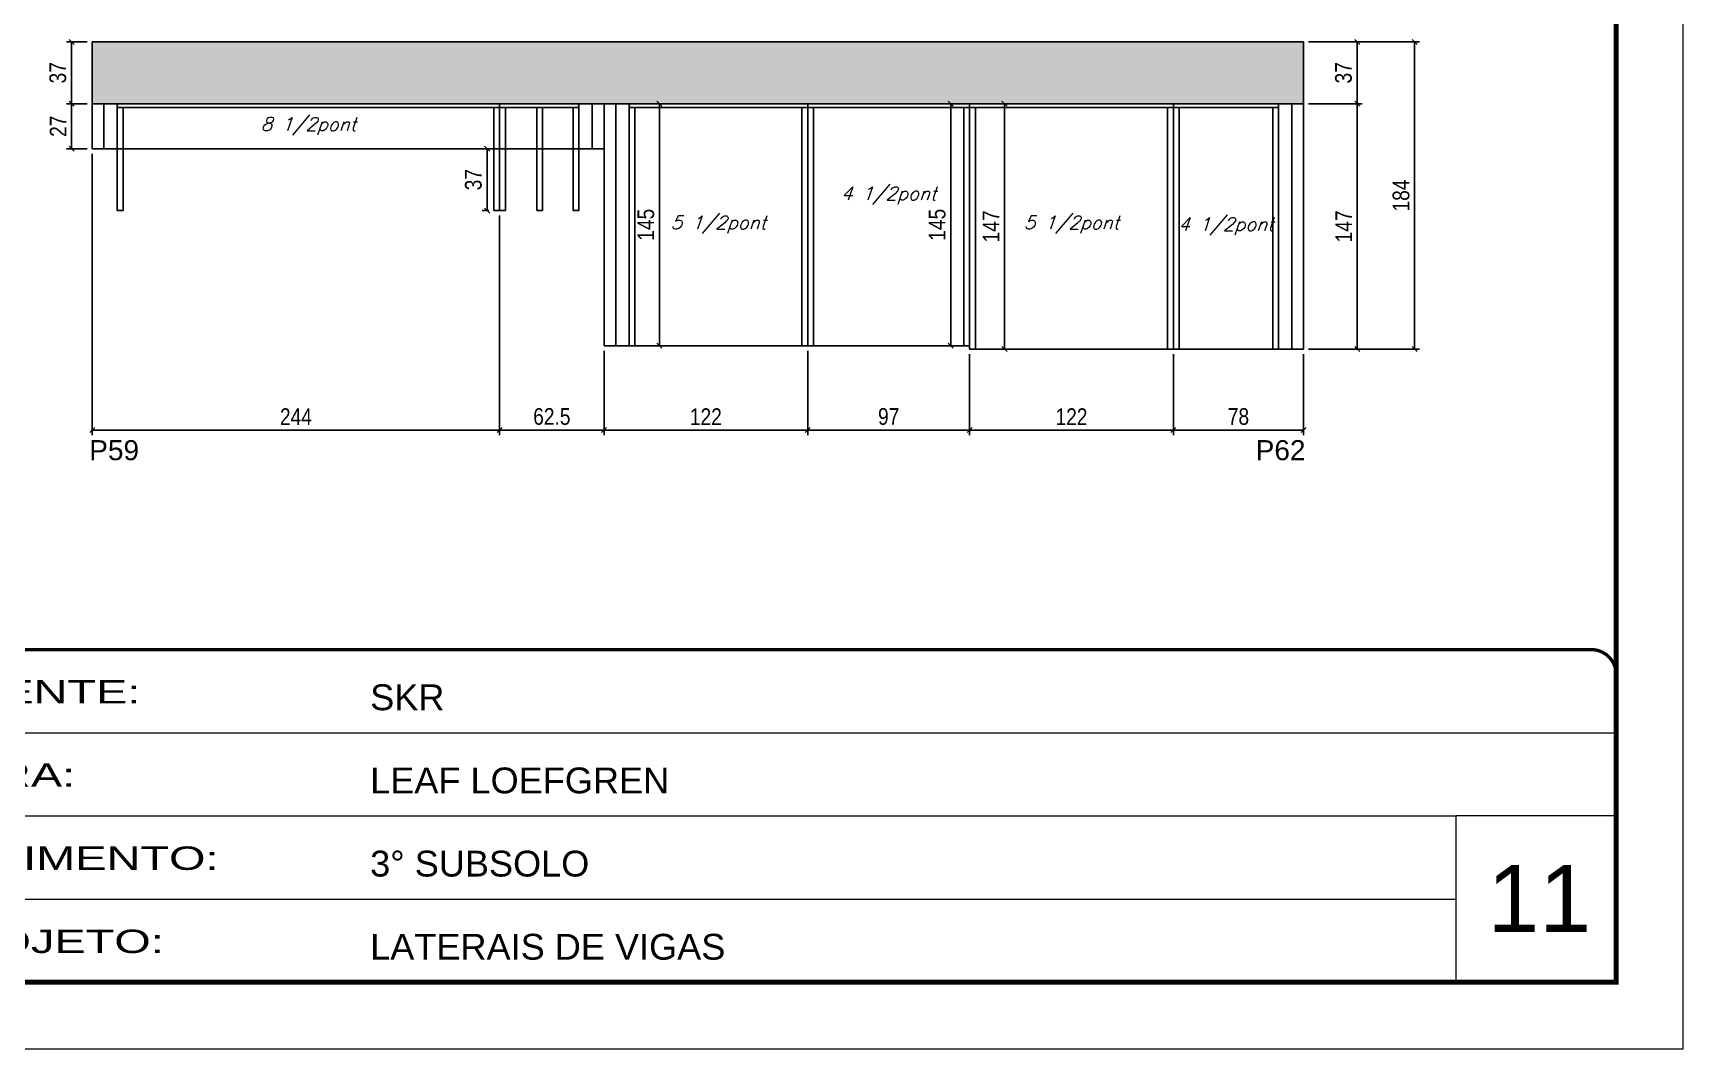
# Model space of a CAD drawing. Extents: x 3309 to 9590, y -2522 to 15424.
# Drawn here: x 6990 to 7978, y 11261 to 11869 of the extents above; entities that cross this region are included whole.
import ezdxf

# ---------------------------------------------------------------- set-up
doc = ezdxf.new("R2010")
doc.units = 0
doc.linetypes.add('CONTINUO', pattern=[0])
doc.linetypes.add('DASHED', pattern=[0.75, 0.5, -0.25])
for name, color, linetype in [('5', 5, 'Continuous'), ('COTA', 241, 'Continuous'), ('Painéis', 200, 'Continuous'), ('SARR_2.2x7', 40, 'Continuous'), ('SARR_3.5x7', 81, 'Continuous'), ('texto', 7, 'Continuous')]:
    doc.layers.add(name, color=color, linetype=linetype)
for name, color, linetype, lineweight in [('CARIMBO', 255, 'Continuous', 9), ('Folhas', 255, 'Continuous', 9), ('SARRAFO DE PRESSAO', 251, 'DASHED', 9)]:
    doc.layers.add(name, color=color, linetype=linetype, lineweight=lineweight)
doc.styles.add('ARIAL', font='arial.ttf')
doc.styles.add('COTA TECNICA', font='techl___.ttf', dxfattribs={"height": 10})
doc.styles.add('Romans', font='romans.shx')
doc.styles.get("Standard").update_dxf_attribs({"font": 'arial.ttf'})
doc.styles.add('Tecnologia', font='')
doc.styles.get('Tecnologia').set_extended_font_data('Forgotten Futurist')
doc.dimstyles.new('PAINEL', dxfattribs={"dimtxt": 10, "dimasz": 3, "dimexe": 3, "dimexo": 3, "dimgap": 3, "dimtad": 1, "dimdec": 1, "dimzin": 12, "dimdsep": 46, "dimtxsty": 'COTA TECNICA', "dimblk1": 'OBLIQUE', "dimblk2": 'OBLIQUE', "dimsah": 1, "dimcen": 0.9, "dimclrd": 4, "dimclre": 4, "dimclrt": 240, "dimadec": 1, "dimazin": 3, "dimtfac": 1, "dimtdec": 1, "dimtmove": 0, "dimatfit": 3, "dimfxl": 1, "dimtolj": 1, "dimtzin": 12, "dimarcsym": 0})

# ---------------------------------------------------------------- blocks, each defined once
blk = doc.blocks.new('9999999999')
at = {"color": 30, "linetype": 'CONTINUO'}
for p, q in [((98564.56, 34379.64), (99583.98, 34379.64)), ((98564.56, 34329.83), (99487.98, 34329.83)), ((99583.98, 34329.83), (99487.98, 34329.83)), ((99487.98, 34329.83), (99487.98, 34230.21)), ((98564.56, 34280.02), (99487.98, 34280.02))]:
    blk.add_line(p, q, dxfattribs=at)
at = {"color": 30, "linetype": 'CONTINUO', "const_width": 2}
blk.add_lwpolyline([(99583.98, 34230.21), (99583.98, 34414.45, 0.414214), (99568.98, 34429.45), (98228.98, 34429.45, 0.414214), (98213.98, 34414.45), (98213.98, 34245.21, 0.414214), (98228.98, 34230.21), (99583.98, 34230.21)], format="xyb", dxfattribs=at)
at = {"layer": 'Folhas'}
blk.add_lwpolyline([(98138.98, 34190.21), (99623.98, 34190.21), (99623.98, 35240.21), (98138.98, 35240.21)], close=True, dxfattribs=at)
at = {"layer": 'Folhas', "color": 30, "const_width": 3}
blk.add_lwpolyline([(98213.98, 34230.21), (99583.98, 34230.21), (99583.98, 35200.21), (98213.98, 35200.21)], close=True, dxfattribs=at)
at = {"color": 7, "linetype": 'Continuous', "ltscale": 5, "style": 'ARIAL'}
for s, height, p in [('SKR', 15.483, (98837.68, 34393.13)), ('LEAF LOEFGREN', 15.4829, (98837.68, 34343.32)), ('3° SUBSOLO', 15.483, (98837.68, 34293.51)), ('LATERAIS DE VIGAS', 15.4829, (98837.68, 34243.7))]:
    blk.add_text(s, height=height, dxfattribs=at).set_placement(p)
at = {"layer": 'Folhas', "color": 7, "style": 'Tecnologia', "width": 1.5}
for s, p in [('CLIENTE:', (98573.65, 34397.17)), ('OBRA:', (98573.65, 34347.31)), ('PAVIMENTO:', (98573.65, 34297.5)), ('PROJETO:', (98573.65, 34247.69))]:
    blk.add_text(s, height=14, dxfattribs=at).set_placement(p)
blk = doc.blocks.new('_Oblique')
at = {"color": 0, "linetype": 'ByBlock', "lineweight": -2}
blk.add_line((-0.5, -0.5), (0.5, 0.5), dxfattribs=at)
blk = doc.blocks.new('*D316')
at = {"layer": 'COTA', "color": 4, "linetype": 'ByBlock', "lineweight": -2, "transparency": 16777216}
for p, q in [((7025.12, 11796.89), (7025.12, 11628.38)), ((7269.12, 11759.89), (7269.12, 11628.38)), ((7269.12, 11631.38), (7025.12, 11631.38))]:
    blk.add_line(p, q, dxfattribs=at)
at = {"layer": 'Defpoints', "color": 0, "linetype": 'ByBlock', "transparency": 16777216}
for p in [(7025.12, 11799.89), (7269.12, 11762.89), (7025.12, 11631.38)]:
    blk.add_point(p, dxfattribs=at)
at = {"layer": 'COTA', "color": 4, "linetype": 'ByBlock', "lineweight": -2, "transparency": 16777216, "xscale": 3, "yscale": 3, "zscale": 3, "rotation": 180}
blk.add_blockref('_Oblique', (7025.12, 11631.38), dxfattribs=at)
at = {"layer": 'COTA', "color": 4, "linetype": 'ByBlock', "lineweight": -2, "transparency": 16777216, "xscale": 3, "yscale": 3, "zscale": 3}
blk.add_blockref('_Oblique', (7269.12, 11631.38), dxfattribs=at)
at = {"layer": 'COTA', "color": 240, "linetype": 'ByBlock', "transparency": 16777216, "insert": (7147.12, 11639.45), "char_height": 10, "attachment_point": 5, "style": 'COTA TECNICA'}
blk.add_mtext('\\A1;244', dxfattribs=at)
blk = doc.blocks.new('*D318')
at = {"layer": 'COTA', "color": 4, "lineweight": -2, "transparency": 16777216}
for p, q in [((7262.62, 11799.89), (7258.64, 11799.89)), ((7261.64, 11762.89), (7261.64, 11799.89)), ((7262.62, 11762.89), (7258.64, 11762.89))]:
    blk.add_line(p, q, dxfattribs=at)
at = {"layer": 'Defpoints', "color": 0, "transparency": 16777216}
for p in [(7261.64, 11799.89), (7265.62, 11799.89), (7265.62, 11762.89)]:
    blk.add_point(p, dxfattribs=at)
at = {"layer": 'COTA', "color": 4, "lineweight": -2, "transparency": 16777216, "xscale": 3, "yscale": 3, "zscale": 3}
for p, rotation in [((7261.64, 11799.89), 90), ((7261.64, 11762.89), 270)]:
    blk.add_blockref('_Oblique', p, dxfattribs=dict(at, rotation=rotation))
at = {"layer": 'COTA', "color": 240, "transparency": 16777216, "insert": (7253.42, 11781.39), "char_height": 10, "attachment_point": 5, "rotation": 90, "style": 'COTA TECNICA'}
blk.add_mtext('\\A1;37', dxfattribs=at)
blk = doc.blocks.new('*D317')
at = {"layer": 'COTA', "color": 4, "lineweight": -2, "transparency": 16777216}
for p, q in [((7269.12, 11759.89), (7269.12, 11628.38)), ((7331.62, 11678.89), (7331.62, 11628.38)), ((7269.12, 11631.38), (7331.62, 11631.38))]:
    blk.add_line(p, q, dxfattribs=at)
at = {"layer": 'Defpoints', "color": 0, "transparency": 16777216}
for p in [(7269.12, 11762.89), (7331.62, 11681.89), (7331.62, 11631.38)]:
    blk.add_point(p, dxfattribs=at)
at = {"layer": 'COTA', "color": 4, "lineweight": -2, "transparency": 16777216, "xscale": 3, "yscale": 3, "zscale": 3, "rotation": 180}
blk.add_blockref('_Oblique', (7269.12, 11631.38), dxfattribs=at)
at = {"layer": 'COTA', "color": 4, "lineweight": -2, "transparency": 16777216, "xscale": 3, "yscale": 3, "zscale": 3}
blk.add_blockref('_Oblique', (7331.62, 11631.38), dxfattribs=at)
at = {"layer": 'COTA', "color": 240, "transparency": 16777216, "insert": (7300.37, 11639.49), "char_height": 10, "attachment_point": 5, "style": 'COTA TECNICA'}
blk.add_mtext('\\A1;62.5', dxfattribs=at)
blk = doc.blocks.new('*D319')
at = {"layer": 'COTA', "color": 4, "lineweight": -2, "transparency": 16777216}
for p, q in [((7022.12, 11826.89), (7009.75, 11826.89)), ((7012.75, 11826.89), (7012.75, 11799.89)), ((7022.12, 11799.89), (7009.75, 11799.89))]:
    blk.add_line(p, q, dxfattribs=at)
at = {"layer": 'Defpoints', "color": 0, "transparency": 16777216}
for p in [(7025.12, 11826.89), (7012.75, 11799.89), (7025.12, 11799.89)]:
    blk.add_point(p, dxfattribs=at)
at = {"layer": 'COTA', "color": 4, "lineweight": -2, "transparency": 16777216, "xscale": 3, "yscale": 3, "zscale": 3}
for p, rotation in [((7012.75, 11826.89), 90), ((7012.75, 11799.89), 270)]:
    blk.add_blockref('_Oblique', p, dxfattribs=dict(at, rotation=rotation))
at = {"layer": 'COTA', "color": 240, "transparency": 16777216, "insert": (7004.68, 11813.39), "char_height": 10, "attachment_point": 5, "rotation": 90, "style": 'COTA TECNICA'}
blk.add_mtext('\\A1;27', dxfattribs=at)
blk = doc.blocks.new('*D320')
at = {"layer": 'COTA', "color": 4, "lineweight": -2, "transparency": 16777216}
for p, q in [((7022.12, 11863.89), (7009.75, 11863.89)), ((7012.75, 11826.89), (7012.75, 11863.89)), ((7022.12, 11826.89), (7009.75, 11826.89))]:
    blk.add_line(p, q, dxfattribs=at)
at = {"layer": 'Defpoints', "color": 0, "transparency": 16777216}
for p in [(7012.75, 11863.89), (7025.12, 11863.89), (7025.12, 11826.89)]:
    blk.add_point(p, dxfattribs=at)
at = {"layer": 'COTA', "color": 4, "lineweight": -2, "transparency": 16777216, "xscale": 3, "yscale": 3, "zscale": 3}
for p, rotation in [((7012.75, 11863.89), 90), ((7012.75, 11826.89), 270)]:
    blk.add_blockref('_Oblique', p, dxfattribs=dict(at, rotation=rotation))
at = {"layer": 'COTA', "color": 240, "transparency": 16777216, "insert": (7004.53, 11845.39), "char_height": 10, "attachment_point": 5, "rotation": 90, "style": 'COTA TECNICA'}
blk.add_mtext('\\A1;37', dxfattribs=at)
blk = doc.blocks.new('*D321')
at = {"layer": 'COTA', "color": 4, "lineweight": -2, "transparency": 16777216}
for p, q in [((7331.62, 11678.89), (7331.62, 11628.38)), ((7453.62, 11678.89), (7453.62, 11628.38)), ((7453.62, 11631.38), (7331.62, 11631.38))]:
    blk.add_line(p, q, dxfattribs=at)
at = {"layer": 'Defpoints', "color": 0, "transparency": 16777216}
for p in [(7331.62, 11681.89), (7453.62, 11681.89), (7331.62, 11631.38)]:
    blk.add_point(p, dxfattribs=at)
at = {"layer": 'COTA', "color": 4, "lineweight": -2, "transparency": 16777216, "xscale": 3, "yscale": 3, "zscale": 3, "rotation": 180}
blk.add_blockref('_Oblique', (7331.62, 11631.38), dxfattribs=at)
at = {"layer": 'COTA', "color": 4, "lineweight": -2, "transparency": 16777216, "xscale": 3, "yscale": 3, "zscale": 3}
blk.add_blockref('_Oblique', (7453.62, 11631.38), dxfattribs=at)
at = {"layer": 'COTA', "color": 240, "transparency": 16777216, "insert": (7392.62, 11639.44), "char_height": 10, "attachment_point": 5, "style": 'COTA TECNICA'}
blk.add_mtext('\\A1;122', dxfattribs=at)
blk = doc.blocks.new('*D322')
at = {"layer": 'COTA', "color": 4, "lineweight": -2, "transparency": 16777216}
for p, q in [((7550.62, 11676.89), (7550.62, 11628.38)), ((7672.62, 11676.89), (7672.62, 11628.38)), ((7672.62, 11631.38), (7550.62, 11631.38))]:
    blk.add_line(p, q, dxfattribs=at)
at = {"layer": 'Defpoints', "color": 0, "transparency": 16777216}
for p in [(7550.62, 11679.89), (7672.62, 11679.89), (7550.62, 11631.38)]:
    blk.add_point(p, dxfattribs=at)
at = {"layer": 'COTA', "color": 4, "lineweight": -2, "transparency": 16777216, "xscale": 3, "yscale": 3, "zscale": 3, "rotation": 180}
blk.add_blockref('_Oblique', (7550.62, 11631.38), dxfattribs=at)
at = {"layer": 'COTA', "color": 4, "lineweight": -2, "transparency": 16777216, "xscale": 3, "yscale": 3, "zscale": 3}
blk.add_blockref('_Oblique', (7672.62, 11631.38), dxfattribs=at)
at = {"layer": 'COTA', "color": 240, "transparency": 16777216, "insert": (7611.62, 11639.44), "char_height": 10, "attachment_point": 5, "style": 'COTA TECNICA'}
blk.add_mtext('\\A1;122', dxfattribs=at)
blk = doc.blocks.new('*D323')
at = {"layer": 'COTA', "color": 4, "lineweight": -2, "transparency": 16777216}
for p, q in [((7753.62, 11826.89), (7785.76, 11826.89)), ((7782.76, 11826.89), (7782.76, 11679.89)), ((7753.62, 11679.89), (7785.76, 11679.89))]:
    blk.add_line(p, q, dxfattribs=at)
at = {"layer": 'Defpoints', "color": 0, "transparency": 16777216}
for p in [(7750.62, 11826.89), (7750.62, 11679.89), (7782.76, 11679.89)]:
    blk.add_point(p, dxfattribs=at)
at = {"layer": 'COTA', "color": 4, "lineweight": -2, "transparency": 16777216, "xscale": 3, "yscale": 3, "zscale": 3}
for p, rotation in [((7782.76, 11826.89), 90), ((7782.76, 11679.89), 270)]:
    blk.add_blockref('_Oblique', p, dxfattribs=dict(at, rotation=rotation))
at = {"layer": 'COTA', "color": 240, "transparency": 16777216, "insert": (7774.69, 11753.39), "char_height": 10, "attachment_point": 5, "rotation": 90, "style": 'COTA TECNICA'}
blk.add_mtext('\\A1;147', dxfattribs=at)
blk = doc.blocks.new('*D324')
at = {"layer": 'COTA', "color": 4, "lineweight": -2, "transparency": 16777216}
for p, q in [((7753.62, 11863.89), (7785.76, 11863.89)), ((7782.76, 11826.89), (7782.76, 11863.89)), ((7753.62, 11826.89), (7785.76, 11826.89))]:
    blk.add_line(p, q, dxfattribs=at)
at = {"layer": 'Defpoints', "color": 0, "transparency": 16777216}
for p in [(7750.62, 11863.89), (7782.76, 11863.89), (7750.62, 11826.89)]:
    blk.add_point(p, dxfattribs=at)
at = {"layer": 'COTA', "color": 4, "lineweight": -2, "transparency": 16777216, "xscale": 3, "yscale": 3, "zscale": 3}
for p, rotation in [((7782.76, 11863.89), 90), ((7782.76, 11826.89), 270)]:
    blk.add_blockref('_Oblique', p, dxfattribs=dict(at, rotation=rotation))
at = {"layer": 'COTA', "color": 240, "transparency": 16777216, "insert": (7774.54, 11845.39), "char_height": 10, "attachment_point": 5, "rotation": 90, "style": 'COTA TECNICA'}
blk.add_mtext('\\A1;37', dxfattribs=at)
blk = doc.blocks.new('*D325')
at = {"layer": 'COTA', "color": 4, "lineweight": -2, "transparency": 16777216}
for p, q in [((7753.62, 11863.89), (7820.11, 11863.89)), ((7817.11, 11679.89), (7817.11, 11863.89)), ((7753.62, 11679.89), (7820.11, 11679.89))]:
    blk.add_line(p, q, dxfattribs=at)
at = {"layer": 'Defpoints', "color": 0, "transparency": 16777216}
for p in [(7750.62, 11863.89), (7817.11, 11863.89), (7750.62, 11679.89)]:
    blk.add_point(p, dxfattribs=at)
at = {"layer": 'COTA', "color": 4, "lineweight": -2, "transparency": 16777216, "xscale": 3, "yscale": 3, "zscale": 3}
for p, rotation in [((7817.11, 11863.89), 90), ((7817.11, 11679.89), 270)]:
    blk.add_blockref('_Oblique', p, dxfattribs=dict(at, rotation=rotation))
at = {"layer": 'COTA', "color": 240, "transparency": 16777216, "insert": (7809.02, 11771.89), "char_height": 10, "attachment_point": 5, "rotation": 90, "style": 'COTA TECNICA'}
blk.add_mtext('\\A1;184', dxfattribs=at)
blk = doc.blocks.new('*D326')
at = {"layer": 'COTA', "color": 4, "lineweight": -2, "transparency": 16777216}
for p, q in [((7453.62, 11678.89), (7453.62, 11628.38)), ((7550.62, 11676.89), (7550.62, 11628.38)), ((7453.62, 11631.38), (7550.62, 11631.38))]:
    blk.add_line(p, q, dxfattribs=at)
at = {"layer": 'Defpoints', "color": 0, "transparency": 16777216}
for p in [(7453.62, 11681.89), (7550.62, 11679.89), (7550.62, 11631.38)]:
    blk.add_point(p, dxfattribs=at)
at = {"layer": 'COTA', "color": 4, "lineweight": -2, "transparency": 16777216, "xscale": 3, "yscale": 3, "zscale": 3, "rotation": 180}
blk.add_blockref('_Oblique', (7453.62, 11631.38), dxfattribs=at)
at = {"layer": 'COTA', "color": 4, "lineweight": -2, "transparency": 16777216, "xscale": 3, "yscale": 3, "zscale": 3}
blk.add_blockref('_Oblique', (7550.62, 11631.38), dxfattribs=at)
at = {"layer": 'COTA', "color": 240, "transparency": 16777216, "insert": (7502.12, 11639.48), "char_height": 10, "attachment_point": 5, "style": 'COTA TECNICA'}
blk.add_mtext('\\A1;97', dxfattribs=at)
blk = doc.blocks.new('*D327')
at = {"layer": 'COTA', "color": 4, "lineweight": -2, "transparency": 16777216}
for p, q in [((7672.62, 11676.89), (7672.62, 11628.38)), ((7750.62, 11676.89), (7750.62, 11628.38)), ((7672.62, 11631.38), (7750.62, 11631.38))]:
    blk.add_line(p, q, dxfattribs=at)
at = {"layer": 'Defpoints', "color": 0, "transparency": 16777216}
for p in [(7672.62, 11679.89), (7750.62, 11679.89), (7750.62, 11631.38)]:
    blk.add_point(p, dxfattribs=at)
at = {"layer": 'COTA', "color": 4, "lineweight": -2, "transparency": 16777216, "xscale": 3, "yscale": 3, "zscale": 3, "rotation": 180}
blk.add_blockref('_Oblique', (7672.62, 11631.38), dxfattribs=at)
at = {"layer": 'COTA', "color": 4, "lineweight": -2, "transparency": 16777216, "xscale": 3, "yscale": 3, "zscale": 3}
blk.add_blockref('_Oblique', (7750.62, 11631.38), dxfattribs=at)
at = {"layer": 'COTA', "color": 240, "transparency": 16777216, "insert": (7711.62, 11639.47), "char_height": 10, "attachment_point": 5, "style": 'COTA TECNICA'}
blk.add_mtext('\\A1;78', dxfattribs=at)
blk = doc.blocks.new('*D328')
at = {"layer": 'COTA', "color": 4, "lineweight": -2, "transparency": 16777216}
for p, q in [((7547.62, 11826.89), (7536.3, 11826.89)), ((7539.3, 11681.89), (7539.3, 11826.89)), ((7547.62, 11681.89), (7536.3, 11681.89))]:
    blk.add_line(p, q, dxfattribs=at)
at = {"layer": 'Defpoints', "color": 0, "transparency": 16777216}
for p in [(7539.3, 11826.89), (7550.62, 11826.89), (7550.62, 11681.89)]:
    blk.add_point(p, dxfattribs=at)
at = {"layer": 'COTA', "color": 4, "lineweight": -2, "transparency": 16777216, "xscale": 3, "yscale": 3, "zscale": 3}
for p, rotation in [((7539.3, 11826.89), 90), ((7539.3, 11681.89), 270)]:
    blk.add_blockref('_Oblique', p, dxfattribs=dict(at, rotation=rotation))
at = {"layer": 'COTA', "color": 240, "transparency": 16777216, "insert": (7531.19, 11754.39), "char_height": 10, "attachment_point": 5, "rotation": 90, "style": 'COTA TECNICA'}
blk.add_mtext('\\A1;145', dxfattribs=at)
blk = doc.blocks.new('*D1120')
at = {"layer": 'COTA', "color": 4, "lineweight": -2, "transparency": 16777216}
for p, q in [((7349.62, 11826.89), (7367.82, 11826.89)), ((7364.82, 11681.89), (7364.82, 11826.89)), ((7349.62, 11681.89), (7367.82, 11681.89))]:
    blk.add_line(p, q, dxfattribs=at)
at = {"layer": 'Defpoints', "color": 0, "transparency": 16777216}
for p in [(7346.62, 11826.89), (7364.82, 11826.89), (7346.62, 11681.89)]:
    blk.add_point(p, dxfattribs=at)
at = {"layer": 'COTA', "color": 4, "lineweight": -2, "transparency": 16777216, "xscale": 3, "yscale": 3, "zscale": 3}
for p, rotation in [((7364.82, 11826.89), 90), ((7364.82, 11681.89), 270)]:
    blk.add_blockref('_Oblique', p, dxfattribs=dict(at, rotation=rotation))
at = {"layer": 'COTA', "color": 240, "transparency": 16777216, "insert": (7356.71, 11754.39), "char_height": 10, "attachment_point": 5, "rotation": 90, "style": 'COTA TECNICA'}
blk.add_mtext('\\A1;145', dxfattribs=at)
blk = doc.blocks.new('*D1121')
at = {"layer": 'COTA', "color": 4, "lineweight": -2, "transparency": 16777216}
for p, q in [((7553.62, 11826.89), (7574.49, 11826.89)), ((7571.49, 11679.89), (7571.49, 11826.89)), ((7553.62, 11679.89), (7574.49, 11679.89))]:
    blk.add_line(p, q, dxfattribs=at)
at = {"layer": 'Defpoints', "color": 0, "transparency": 16777216}
for p in [(7550.62, 11826.89), (7571.49, 11826.89), (7550.62, 11679.89)]:
    blk.add_point(p, dxfattribs=at)
at = {"layer": 'COTA', "color": 4, "lineweight": -2, "transparency": 16777216, "xscale": 3, "yscale": 3, "zscale": 3}
for p, rotation in [((7571.49, 11826.89), 90), ((7571.49, 11679.89), 270)]:
    blk.add_blockref('_Oblique', p, dxfattribs=dict(at, rotation=rotation))
at = {"layer": 'COTA', "color": 240, "transparency": 16777216, "insert": (7563.41, 11753.39), "char_height": 10, "attachment_point": 5, "rotation": 90, "style": 'COTA TECNICA'}
blk.add_mtext('\\A1;147', dxfattribs=at)

msp = doc.modelspace()

# ---------------------------------------------------------------- hatches: boundary and pattern name
at = {"layer": 'COTA'}
h = msp.add_hatch(dxfattribs=at)
h.set_pattern_fill('AR-CONC', color=256, scale=0.03)
h.paths.add_polyline_path([(7750.62, 11826.89), (7750.62, 11863.89), (7025.12, 11863.89), (7025.12, 11826.89)])

# ---------------------------------------------------------------- linework, layer by layer
for p, q in [((7025.12, 11826.89), (7025.12, 11863.89)), ((7025.12, 11863.89), (7750.62, 11863.89)), ((7750.62, 11826.89), (7750.62, 11863.89)), ((7269.12, 11799.89), (7269.12, 11762.89)), ((7043.62, 11762.89), (7040.12, 11762.89)), ((7272.62, 11762.89), (7265.62, 11762.89)), ((7294.88, 11762.89), (7291.38, 11762.89)), ((7316.62, 11762.89), (7313.12, 11762.89))]:
    msp.add_line(p, q, dxfattribs=at)
at = {"layer": 'Painéis', "linetype": 'ByBlock'}
for p, q in [((7750.62, 11826.89), (7025.12, 11826.89)), ((7025.12, 11799.89), (7025.12, 11826.89)), ((7269.12, 11799.89), (7269.12, 11826.89)), ((7331.62, 11681.89), (7331.62, 11826.89)), ((7453.62, 11681.89), (7453.62, 11826.89)), ((7550.62, 11679.89), (7550.62, 11826.89)), ((7672.62, 11679.89), (7672.62, 11826.89)), ((7750.62, 11679.89), (7750.62, 11826.89)), ((7331.62, 11799.89), (7025.12, 11799.89)), ((7331.62, 11681.89), (7550.62, 11681.89)), ((7750.62, 11679.89), (7550.62, 11679.89))]:
    msp.add_line(p, q, dxfattribs=at)
at = {"layer": 'SARR_2.2x7', "linetype": 'Continuous'}
for p, q in [((7032.12, 11799.89), (7032.12, 11826.89)), ((7269.12, 11824.69), (7040.12, 11824.69)), ((7316.62, 11824.69), (7269.12, 11824.69)), ((7324.62, 11799.89), (7324.62, 11826.89)), ((7338.62, 11681.89), (7338.62, 11826.89)), ((7453.62, 11824.69), (7346.62, 11824.69)), ((7550.62, 11824.69), (7453.62, 11824.69)), ((7550.62, 11824.69), (7672.62, 11824.69)), ((7735.62, 11824.69), (7672.62, 11824.69)), ((7743.62, 11679.89), (7743.62, 11826.89))]:
    msp.add_line(p, q, dxfattribs=at)
at = {"layer": 'SARR_3.5x7'}
for p, q in [((7040.12, 11826.89), (7040.12, 11762.89)), ((7043.62, 11824.69), (7043.62, 11762.89)), ((7265.62, 11824.69), (7265.62, 11762.89)), ((7272.62, 11824.69), (7272.62, 11762.89)), ((7291.38, 11824.69), (7291.38, 11762.89)), ((7294.88, 11824.69), (7294.88, 11762.89)), ((7313.12, 11824.69), (7313.12, 11762.89)), ((7316.62, 11826.89), (7316.62, 11762.89)), ((7346.62, 11681.89), (7346.62, 11826.89)), ((7350.12, 11824.69), (7350.12, 11681.89)), ((7450.12, 11824.69), (7450.12, 11681.89)), ((7457.12, 11824.69), (7457.12, 11681.89)), ((7547.12, 11824.69), (7547.12, 11681.89)), ((7554.12, 11824.69), (7554.12, 11679.89)), ((7669.12, 11824.69), (7669.12, 11679.89)), ((7676.12, 11824.69), (7676.12, 11679.89)), ((7732.12, 11824.69), (7732.12, 11679.89)), ((7735.62, 11826.89), (7735.62, 11679.89))]:
    msp.add_line(p, q, dxfattribs=at)

# ---------------------------------------------------------------- block references
at = {"layer": 'SARRAFO DE PRESSAO', "color": 6, "linetype": 'ByBlock'}
msp.add_blockref('9999999999', (-91646.11, -22929.5), dxfattribs=at)

# ---------------------------------------------------------------- texts
at = {"layer": '5', "linetype": 'Continuous'}
for s, p in [('P59', (7023.32, 11613.37)), ('P62', (7721.94, 11613.37))]:
    msp.add_text(s, height=12, rotation=0.00004, dxfattribs=at).set_placement(p)
at = {"layer": 'CARIMBO', "style": 'ARIAL'}
msp.add_text('11', height=40, dxfattribs=at).set_placement((7860.73, 11330.85))
at = {"layer": 'texto', "color": 2, "char_height": 8, "attachment_point": 5, "style": 'Romans'}
for s, insert in [('{\\Q19;\\C256;8 1/2pont}', (7154.62, 11813.39)), ('{\\Q19;\\C256;4 1/2pont}', (7502.12, 11771.83)), ('{\\Q19;\\C256;5 1/2pont}', (7400.12, 11754.39)), ('{\\Q19;\\C256;5 1/2pont}', (7611.62, 11754.39)), ('{\\Q19;\\C256;4 1/2pont}', (7704.12, 11753.39))]:
    msp.add_mtext(s, dxfattribs=dict(at, insert=insert))

# ---------------------------------------------------------------- dimensions: what is measured, and where the dimension line sits
at = {"layer": 'COTA'}
for base, p1, p2, picture, middle in [((7012.75, 11863.89), (7025.12, 11826.89), (7025.12, 11863.89), '*D320', (7004.53, 11845.39)), ((7782.76, 11863.89), (7750.62, 11826.89), (7750.62, 11863.89), '*D324', (7774.54, 11845.39)), ((7817.11, 11863.89), (7750.62, 11679.89), (7750.62, 11863.89), '*D325', (7809.02, 11771.89)), ((7012.75, 11799.89), (7025.12, 11826.89), (7025.12, 11799.89), '*D319', (7004.68, 11813.39)), ((7364.82, 11826.89), (7346.62, 11681.89), (7346.62, 11826.89), '*D1120', (7356.71, 11754.39)), ((7539.3, 11826.89), (7550.62, 11681.89), (7550.62, 11826.89), '*D328', (7531.19, 11754.39)), ((7571.49, 11826.89), (7550.62, 11679.89), (7550.62, 11826.89), '*D1121', (7563.41, 11753.39)), ((7782.76, 11679.89), (7750.62, 11826.89), (7750.62, 11679.89), '*D323', (7774.69, 11753.39)), ((7261.64, 11799.89), (7265.62, 11762.89), (7265.62, 11799.89), '*D318', (7253.42, 11781.39))]:
    dim = msp.add_linear_dim(base=base, p1=p1, p2=p2, angle=90, dimstyle='PAINEL', dxfattribs=at)
    dim.commit()
    dim.dimension.update_dxf_attribs({"geometry": picture, "text_midpoint": middle})
at = {"layer": 'COTA', "linetype": 'ByBlock'}
dim = msp.add_linear_dim(base=(7025.12, 11631.38), p1=(7269.12, 11762.89), p2=(7025.12, 11799.89), angle=180, dimstyle='PAINEL', dxfattribs=at)
dim.commit()
dim.dimension.update_dxf_attribs({"geometry": '*D316', "text_midpoint": (7147.12, 11639.45)})
at = {"layer": 'COTA'}
for base, p1, p2, picture, middle in [((7331.62, 11631.38), (7269.12, 11762.89), (7331.62, 11681.89), '*D317', (7300.37, 11639.49)), ((7331.62, 11631.38), (7453.62, 11681.89), (7331.62, 11681.89), '*D321', (7392.62, 11639.44)), ((7550.62, 11631.38), (7453.62, 11681.89), (7550.62, 11679.89), '*D326', (7502.12, 11639.48)), ((7550.62, 11631.38), (7672.62, 11679.89), (7550.62, 11679.89), '*D322', (7611.62, 11639.44)), ((7750.62, 11631.38), (7672.62, 11679.89), (7750.62, 11679.89), '*D327', (7711.62, 11639.47))]:
    dim = msp.add_linear_dim(base=base, p1=p1, p2=p2, dimstyle='PAINEL', dxfattribs=at)
    dim.commit()
    dim.dimension.update_dxf_attribs({"geometry": picture, "text_midpoint": middle})

doc.saveas('drawing.dxf')
